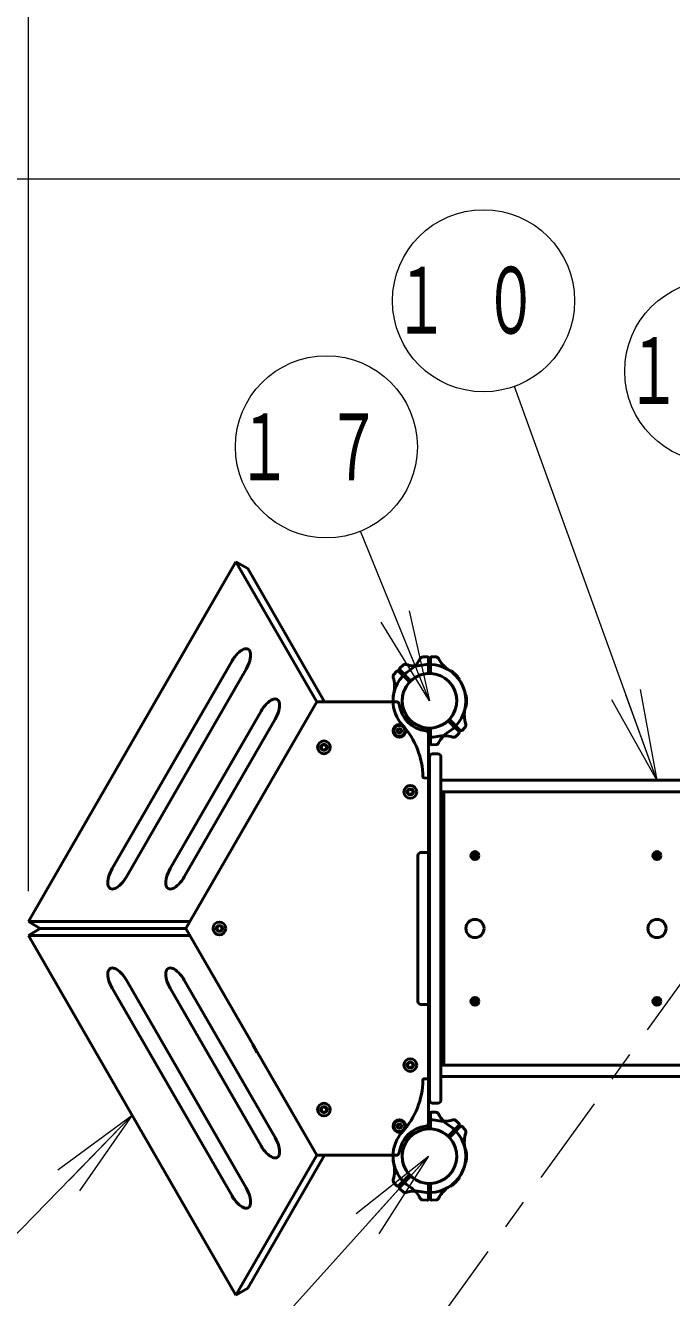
# Model space of a CAD drawing. Units: millimetres on the paper, scale 1:50. Extents: x -385 to 0, y -594 to 267.
# Drawn here: x -266.19 to -244.89, y 163.28 to 205.18 of the extents above; entities that cross this region are included whole.
import ezdxf

# ---------------------------------------------------------------- set-up
doc = ezdxf.new("R2010")
doc.units = ezdxf.units.MM
doc.linetypes.add('USER1', pattern=[4.5, 2.5, -2])
doc.linetypes.add('USER2', pattern=[6, 3, -1, 1, -1])
doc.layers.add('LY_1', color=140, linetype='Continuous', lineweight=50)
doc.styles.add('ＭＳ ゴシック', font='')
doc.styles.get('ＭＳ ゴシック').set_extended_font_data('MS Gothic')

msp = doc.modelspace()

# ---------------------------------------------------------------- linework, layer by layer
at = {"layer": 'LY_1', "color": 7, "lineweight": 13}
for p, q in [((-266.094, 176.662), (-266.094, 247.113)), ((-205.875, 200.113), (-313.094, 200.113)), ((-245.375, 180.316), (-250.071, 193.291)), ((-252.875, 182.936), (-255.144, 188.522)), ((-252.875, 182.936), (-254.004, 185.716)), ((-253.541, 185.904), (-252.875, 182.936)), ((-252.875, 182.936), (-254.467, 185.528)), ((-245.375, 180.316), (-246.396, 183.137)), ((-245.926, 183.307), (-245.375, 180.316)), ((-245.375, 180.316), (-246.866, 182.967)), ((-262.673, 169.285), (-267.199, 164.645)), ((-265.126, 167.487), (-262.673, 169.285)), ((-262.673, 169.285), (-264.768, 167.138)), ((-262.673, 169.285), (-264.41, 166.789)), ((-252.905, 167.936), (-259.181, 160.982)), ((-255.286, 166.044), (-252.905, 167.936)), ((-252.905, 167.936), (-254.915, 165.709)), ((-252.905, 167.936), (-254.544, 165.374))]:
    msp.add_line(p, q, dxfattribs=at)
at = {"layer": 'LY_1'}
for p, q in [((-259.252, 187.513), (-266.094, 175.662)), ((-259.252, 187.513), (-258.865, 187.289)), ((-256.592, 182.906), (-259.252, 187.513)), ((-256.334, 182.906), (-258.865, 187.289)), ((-252.947, 184.385), (-253.092, 184.38)), ((-252.804, 184.385), (-252.647, 184.379)), ((-259.381, 184.248), (-263.331, 177.406)), ((-258.916, 183.98), (-262.866, 177.138)), ((-253.517, 183.62), (-253.85, 183.953)), ((-253.849, 184.011), (-253.734, 184.118)), ((-252.905, 183.874), (-252.905, 184.345)), ((-252.845, 183.874), (-252.845, 184.345)), ((-253.95, 183.91), (-254.057, 183.795)), ((-253.559, 183.578), (-253.892, 183.911)), ((-252.18, 183.914), (-252.178, 183.917)), ((-251.897, 183.631), (-251.895, 183.634)), ((-251.692, 183.136), (-251.689, 183.136)), ((-256.592, 182.906), (-260.905, 175.436)), ((-256.592, 182.906), (-260.905, 175.436)), ((-256.592, 182.906), (-253.967, 182.906)), ((-251.692, 182.736), (-251.689, 182.736)), ((-258.426, 182.593), (-261.42, 177.406)), ((-257.961, 182.325), (-260.956, 177.138)), ((-252.191, 182.295), (-251.858, 181.961)), ((-253.925, 181.981), (-253.865, 182.016)), ((-253.925, 181.981), (-253.925, 181.912)), ((-253.865, 181.877), (-253.925, 181.912)), ((-253.805, 181.981), (-253.865, 182.016)), ((-253.865, 181.877), (-253.805, 181.912)), ((-253.805, 181.981), (-253.805, 181.912)), ((-252.905, 181.999), (-252.905, 180.427)), ((-252.845, 181.999), (-252.845, 181.528)), ((-252.234, 182.252), (-251.9, 181.919)), ((-251.901, 181.861), (-252.008, 181.762)), ((-251.8, 181.962), (-251.701, 182.069)), ((-256.433, 181.449), (-256.353, 181.495)), ((-256.433, 181.357), (-256.433, 181.449)), ((-256.353, 181.495), (-256.273, 181.449)), ((-256.273, 181.357), (-256.273, 181.449)), ((-252.905, 181.844), (-252.905, 169.029)), ((-252.804, 181.488), (-252.658, 181.493)), ((-256.433, 181.357), (-256.353, 181.31)), ((-256.353, 181.31), (-256.273, 181.357)), ((-252.875, 181.086), (-252.875, 169.786)), ((-252.595, 181.186), (-252.775, 181.186)), ((-252.495, 181.086), (-252.495, 169.786)), ((-252.947, 180.387), (-253.052, 180.393)), ((-252.495, 180.316), (-238.255, 180.316)), ((-253.585, 179.982), (-253.505, 180.029)), ((-253.585, 179.982), (-253.585, 179.89)), ((-253.585, 179.89), (-253.505, 179.844)), ((-253.505, 180.029), (-253.425, 179.982)), ((-253.505, 179.844), (-253.425, 179.89)), ((-253.425, 179.982), (-253.425, 179.89)), ((-252.495, 179.936), (-238.255, 179.936)), ((-252.395, 179.936), (-252.395, 170.936)), ((-253.255, 177.836), (-253.255, 173.036)), ((-253.155, 177.936), (-252.975, 177.936)), ((-260.775, 175.662), (-266.094, 175.662)), ((-266.094, 175.662), (-265.706, 175.438)), ((-266.094, 175.21), (-265.706, 175.434)), ((-260.775, 175.21), (-266.094, 175.21)), ((-259.252, 163.36), (-266.094, 175.21)), ((-260.904, 175.438), (-265.706, 175.438)), ((-260.904, 175.434), (-265.706, 175.434)), ((-256.592, 167.966), (-260.905, 175.436)), ((-259.878, 175.482), (-259.798, 175.529)), ((-259.878, 175.482), (-259.878, 175.39)), ((-259.878, 175.39), (-259.798, 175.344)), ((-259.798, 175.529), (-259.718, 175.482)), ((-259.798, 175.344), (-259.718, 175.39)), ((-259.718, 175.482), (-259.718, 175.39)), ((-258.916, 166.893), (-262.866, 173.735)), ((-257.961, 168.548), (-260.956, 173.735)), ((-259.381, 166.625), (-263.331, 173.466)), ((-258.426, 168.279), (-261.42, 173.466)), ((-253.155, 172.936), (-252.975, 172.936)), ((-258.549, 171.355), (-258.699, 171.615)), ((-253.585, 170.982), (-253.505, 171.029)), ((-253.585, 170.982), (-253.585, 170.89)), ((-253.505, 171.029), (-253.425, 170.982)), ((-253.425, 170.982), (-253.425, 170.89)), ((-253.585, 170.89), (-253.505, 170.844)), ((-253.505, 170.844), (-253.425, 170.89)), ((-252.495, 170.936), (-238.255, 170.936)), ((-252.495, 170.556), (-238.255, 170.556)), ((-252.947, 170.485), (-253.052, 170.48)), ((-252.905, 168.874), (-252.905, 170.445)), ((-256.433, 169.516), (-256.353, 169.562)), ((-256.433, 169.516), (-256.433, 169.424)), ((-256.433, 169.424), (-256.353, 169.377)), ((-256.353, 169.562), (-256.273, 169.516)), ((-256.353, 169.377), (-256.273, 169.424)), ((-256.273, 169.516), (-256.273, 169.424)), ((-252.845, 168.874), (-252.845, 169.345)), ((-252.804, 169.385), (-252.658, 169.38)), ((-252.595, 169.686), (-252.775, 169.686)), ((-253.925, 168.961), (-253.865, 168.995)), ((-253.925, 168.961), (-253.925, 168.892)), ((-253.865, 168.857), (-253.925, 168.892)), ((-253.805, 168.961), (-253.865, 168.995)), ((-253.865, 168.857), (-253.805, 168.892)), ((-253.805, 168.961), (-253.805, 168.892)), ((-252.234, 168.62), (-251.9, 168.953)), ((-252.191, 168.578), (-251.858, 168.911)), ((-251.901, 169.011), (-252.008, 169.11)), ((-251.8, 168.91), (-251.701, 168.804)), ((-251.692, 168.136), (-251.689, 168.136)), ((-256.592, 167.966), (-259.252, 163.36)), ((-256.334, 167.966), (-258.865, 163.584)), ((-256.592, 167.966), (-253.967, 167.966)), ((-251.692, 167.736), (-251.689, 167.736)), ((-253.559, 167.295), (-253.892, 166.961)), ((-253.517, 167.252), (-253.85, 166.919)), ((-251.897, 167.241), (-251.895, 167.239)), ((-253.95, 166.962), (-254.057, 167.077)), ((-253.849, 166.861), (-253.734, 166.754)), ((-252.905, 166.999), (-252.905, 166.528)), ((-252.845, 166.999), (-252.845, 166.528)), ((-252.18, 166.958), (-252.178, 166.956)), ((-252.947, 166.488), (-253.092, 166.493)), ((-252.804, 166.488), (-252.647, 166.493)), ((-259.252, 163.36), (-258.865, 163.584))]:
    msp.add_line(p, q, dxfattribs=at)
at = {"layer": 'LY_1', "color": 7, "linetype": 'USER2', "lineweight": 13}
msp.add_line((-259.71, 152.624), (-237.875, 182.936), dxfattribs=at)
at = {"layer": 'LY_1'}
for points in [[(-258.916, 183.98), (-258.879, 184.048), (-258.846, 184.119), (-258.819, 184.189), (-258.797, 184.257), (-258.782, 184.324), (-258.772, 184.386), (-258.769, 184.444), (-258.773, 184.497), (-258.782, 184.542), (-258.799, 184.581), (-258.821, 184.611), (-258.849, 184.633), (-258.881, 184.646), (-258.919, 184.65), (-258.96, 184.645), (-259.005, 184.631), (-259.052, 184.608), (-259.101, 184.576), (-259.15, 184.536), (-259.2, 184.49), (-259.248, 184.436), (-259.295, 184.378), (-259.34, 184.315), (-259.381, 184.248)], [(-257.961, 182.325), (-257.924, 182.394), (-257.891, 182.464), (-257.864, 182.534), (-257.842, 182.603), (-257.826, 182.669), (-257.817, 182.732), (-257.814, 182.79), (-257.817, 182.842), (-257.827, 182.888), (-257.843, 182.926), (-257.865, 182.957), (-257.893, 182.979), (-257.926, 182.992), (-257.964, 182.996), (-258.005, 182.99), (-258.05, 182.976), (-258.097, 182.953), (-258.145, 182.921), (-258.195, 182.882), (-258.244, 182.835), (-258.293, 182.782), (-258.34, 182.723), (-258.384, 182.66), (-258.426, 182.593)], [(-262.866, 177.138), (-262.907, 177.071), (-262.952, 177.008), (-262.999, 176.949), (-263.047, 176.896), (-263.097, 176.849), (-263.146, 176.81), (-263.195, 176.778), (-263.242, 176.755), (-263.287, 176.741), (-263.328, 176.735), (-263.366, 176.739), (-263.399, 176.752), (-263.426, 176.774), (-263.449, 176.805), (-263.465, 176.843), (-263.475, 176.889), (-263.478, 176.941), (-263.475, 176.999), (-263.466, 177.062), (-263.45, 177.128), (-263.428, 177.197), (-263.401, 177.267), (-263.368, 177.337), (-263.331, 177.406)], [(-260.956, 177.138), (-260.997, 177.071), (-261.041, 177.008), (-261.088, 176.949), (-261.137, 176.896), (-261.186, 176.849), (-261.236, 176.81), (-261.284, 176.778), (-261.332, 176.755), (-261.376, 176.741), (-261.418, 176.735), (-261.455, 176.739), (-261.488, 176.752), (-261.516, 176.774), (-261.538, 176.805), (-261.554, 176.843), (-261.564, 176.889), (-261.567, 176.941), (-261.564, 176.999), (-261.555, 177.062), (-261.539, 177.128), (-261.517, 177.197), (-261.49, 177.267), (-261.457, 177.337), (-261.42, 177.406)], [(-262.866, 173.735), (-262.907, 173.801), (-262.952, 173.865), (-262.999, 173.923), (-263.047, 173.976), (-263.097, 174.023), (-263.146, 174.063), (-263.195, 174.094), (-263.242, 174.118), (-263.287, 174.132), (-263.328, 174.137), (-263.366, 174.133), (-263.399, 174.12), (-263.426, 174.098), (-263.449, 174.068), (-263.465, 174.029), (-263.475, 173.983), (-263.478, 173.931), (-263.475, 173.873), (-263.466, 173.81), (-263.45, 173.744), (-263.428, 173.675), (-263.401, 173.605), (-263.368, 173.535), (-263.331, 173.466)], [(-260.956, 173.735), (-260.997, 173.801), (-261.041, 173.865), (-261.088, 173.923), (-261.137, 173.976), (-261.186, 174.023), (-261.236, 174.063), (-261.284, 174.094), (-261.332, 174.118), (-261.376, 174.132), (-261.418, 174.137), (-261.455, 174.133), (-261.488, 174.12), (-261.516, 174.098), (-261.538, 174.068), (-261.554, 174.029), (-261.564, 173.983), (-261.567, 173.931), (-261.564, 173.873), (-261.555, 173.81), (-261.539, 173.744), (-261.517, 173.675), (-261.49, 173.605), (-261.457, 173.535), (-261.42, 173.466)], [(-257.961, 168.548), (-257.924, 168.479), (-257.891, 168.409), (-257.864, 168.339), (-257.842, 168.27), (-257.826, 168.204), (-257.817, 168.141), (-257.814, 168.083), (-257.817, 168.031), (-257.827, 167.985), (-257.843, 167.946), (-257.865, 167.916), (-257.893, 167.894), (-257.926, 167.881), (-257.964, 167.877), (-258.005, 167.882), (-258.05, 167.896), (-258.097, 167.92), (-258.145, 167.951), (-258.195, 167.991), (-258.244, 168.037), (-258.293, 168.091), (-258.34, 168.149), (-258.384, 168.213), (-258.426, 168.279)], [(-258.916, 166.893), (-258.879, 166.824), (-258.846, 166.754), (-258.819, 166.684), (-258.797, 166.615), (-258.782, 166.549), (-258.772, 166.486), (-258.769, 166.428), (-258.773, 166.376), (-258.782, 166.33), (-258.799, 166.292), (-258.821, 166.261), (-258.849, 166.239), (-258.881, 166.226), (-258.919, 166.222), (-258.96, 166.227), (-259.005, 166.242), (-259.052, 166.265), (-259.101, 166.296), (-259.15, 166.336), (-259.2, 166.383), (-259.248, 166.436), (-259.295, 166.495), (-259.34, 166.558), (-259.381, 166.625)]]:
    msp.add_lwpolyline(points, dxfattribs=at)
for points in [[(-251.335, 177.859), (-251.375, 177.882), (-251.415, 177.859), (-251.415, 177.813), (-251.375, 177.79), (-251.335, 177.813)], [(-245.335, 177.859), (-245.375, 177.882), (-245.415, 177.859), (-245.415, 177.813), (-245.375, 177.79), (-245.335, 177.813)], [(-251.335, 173.013), (-251.375, 172.99), (-251.415, 173.013), (-251.415, 173.059), (-251.375, 173.082), (-251.335, 173.059)], [(-245.335, 173.013), (-245.375, 172.99), (-245.415, 173.013), (-245.415, 173.059), (-245.375, 173.082), (-245.335, 173.059)]]:
    msp.add_lwpolyline(points, close=True, dxfattribs=at)
at = {"layer": 'LY_1', "color": 7, "lineweight": 13}
for centre, radius in [((-251.092, 196.112), 3), ((-243.439, 193.79), 3), ((-256.272, 191.301), 3), ((-256.353, 181.403), 0.11), ((-253.505, 179.936), 0.11), ((-259.798, 175.436), 0.11), ((-253.505, 170.936), 0.11), ((-256.353, 169.47), 0.11)]:
    msp.add_circle(centre, radius, dxfattribs=at)
at = {"layer": 'LY_1'}
for centre, radius in [((-253.865, 181.946), 0.21), ((-253.865, 181.946), 0.18), ((-253.865, 181.946), 0.0693), ((-256.353, 181.403), 0.21), ((-253.505, 179.936), 0.21), ((-251.375, 177.836), 0.13), ((-251.375, 177.836), 0.105), ((-251.375, 177.836), 0.0462), ((-245.375, 177.836), 0.13), ((-245.375, 177.836), 0.105), ((-245.375, 177.836), 0.0462), ((-259.798, 175.436), 0.21), ((-251.375, 175.436), 0.3), ((-245.375, 175.436), 0.3), ((-251.375, 173.036), 0.13), ((-251.375, 173.036), 0.105), ((-251.375, 173.036), 0.0462), ((-245.375, 173.036), 0.13), ((-245.375, 173.036), 0.105), ((-245.375, 173.036), 0.0462), ((-253.505, 170.936), 0.21), ((-256.353, 169.47), 0.21), ((-253.865, 168.926), 0.21), ((-253.865, 168.926), 0.18), ((-253.865, 168.926), 0.0693)]:
    msp.add_circle(centre, radius, dxfattribs=at)
at = {"layer": 'LY_1', "color": 7, "linetype": 'USER1', "lineweight": 13}
for centre in [(-256.353, 181.403), (-253.505, 179.936), (-259.798, 175.436), (-253.505, 170.936), (-256.353, 169.47)]:
    msp.add_circle(centre, 0.125, dxfattribs=at)
at = {"layer": 'LY_1'}
for centre, radius, start, end in [((-253.089, 184.28), 0.1, 92, 152.5412), ((-253.089, 184.28), 0.1, 92, 152.5412), ((-252.945, 184.345), 0.04, 0, 92), ((-252.805, 184.345), 0.04, 88, 180), ((-252.662, 184.28), 0.1, 27.4588, 88), ((-253.822, 183.982), 0.04, 133, 225), ((-253.674, 184.037), 0.1, 72.4588, 133), ((-253.343, 185.086), 1, 252.4588, 282.2728), ((-254.065, 184.787), 1, 302.7272, 332.5412), ((-252.875, 182.936), 1.2, 45, 102.2728), ((-251.686, 184.787), 1, 207.4588, 237.2728), ((-253.976, 183.735), 0.1, 137, 197.5412), ((-252.875, 182.936), 1.2, 122.7272, 180), ((-255.025, 183.404), 1, 347.7272, 17.5412), ((-253.921, 183.883), 0.04, 45, 137), ((-252.875, 182.936), 0.9, 94.2707, 180), ((-253.588, 183.55), 0.04, 319.2707, 45), ((-253.489, 183.649), 0.04, 225, 310.7293), ((-252.875, 182.936), 0.9, 45, 130.7293), ((-252.945, 183.874), 0.04, 274.2707, 0), ((-252.805, 183.874), 0.04, 180, 265.7293), ((-252.875, 182.936), 0.9, 0, 85.7293), ((-252.875, 182.936), 0.9, 319.2707, 45), ((-252.875, 182.936), 1.2, 0, 57.2728), ((-252.164, 183.902), 0.02, 53.6269, 135), ((-252.875, 182.936), 1.22, 45, 53.6269), ((-252.875, 182.936), 1.2, 347.7272, 45), ((-252.875, 182.936), 1.22, 36.3731, 45), ((-251.909, 183.648), 0.02, 315, 36.3731), ((-252.875, 182.936), 1.2, 167.7272, 181.4325), ((-252.875, 182.936), 0.9, 139.2707, 225), ((-251.689, 183.116), 0.02, 8.6269, 90), ((-252.875, 182.936), 1.22, 0, 8.6269), ((-252.875, 182.936), 1.2, 180, 222.2172), ((-253.967, 182.806), 0.1, 6.7872, 90), ((-252.875, 182.936), 1, 186.7872, 263.2128), ((-252.875, 182.936), 0.9, 180, 265.7293), ((-252.875, 182.936), 0.9, 274.2707, 0), ((-252.875, 182.936), 1.2, 302.7272, 0), ((-251.689, 182.756), 0.02, 270, 351.3731), ((-252.875, 182.936), 1.22, 351.3731, 0), ((-252.875, 182.936), 0.9, 225, 310.7293), ((-252.163, 182.323), 0.04, 139.2707, 225), ((-250.725, 182.469), 1, 167.7272, 197.5412), ((-255.689, 180.383), 2.6, 1.0841, 42.2172), ((-253.005, 181.844), 0.1, 0, 83.2128), ((-252.945, 181.999), 0.04, 0, 85.7293), ((-252.805, 181.999), 0.04, 94.2707, 180), ((-251.686, 181.085), 1, 122.7272, 152.5412), ((-252.262, 182.224), 0.04, 45, 130.7293), ((-251.929, 181.891), 0.04, 313, 45), ((-251.83, 181.99), 0.04, 225, 317), ((-251.774, 182.137), 0.1, 317, 17.5412), ((-252.875, 182.936), 1.2, 268.5675, 282.2728), ((-252.805, 181.528), 0.04, 180, 272), ((-252.662, 181.593), 0.1, 272, 332.5412), ((-252.408, 180.786), 1, 72.4588, 102.2728), ((-252.076, 181.835), 0.1, 252.4588, 313), ((-252.775, 181.086), 0.1, 90, 180), ((-252.595, 181.086), 0.1, 0, 90), ((-253.05, 180.433), 0.04, 181.0841, 267), ((-252.945, 180.427), 0.04, 267, 0), ((-253.155, 177.836), 0.1, 90, 180), ((-252.975, 177.836), 0.1, 0, 90), ((-253.155, 173.036), 0.1, 180, 270), ((-252.975, 173.036), 0.1, 270, 0), ((-255.689, 170.49), 2.6, 317.7828, 358.9158), ((-253.05, 170.44), 0.04, 93, 178.9159), ((-252.945, 170.445), 0.04, 0, 93), ((-252.775, 169.786), 0.1, 180, 270), ((-252.595, 169.786), 0.1, 270, 0), ((-252.805, 169.345), 0.04, 88, 180), ((-252.662, 169.28), 0.1, 27.4588, 88), ((-251.686, 169.787), 1, 207.4588, 237.2728), ((-252.875, 167.936), 1, 96.7872, 173.2128), ((-253.005, 169.029), 0.1, 276.7872, 0), ((-252.945, 168.874), 0.04, 274.2707, 0), ((-252.875, 167.936), 1.2, 77.7272, 91.4325), ((-252.805, 168.874), 0.04, 180, 265.7293), ((-252.408, 170.086), 1, 257.7272, 287.5412), ((-252.875, 167.936), 1.2, 0, 57.2728), ((-252.076, 169.037), 0.1, 47, 107.5412), ((-251.929, 168.982), 0.04, 315, 47), ((-251.83, 168.883), 0.04, 43, 135), ((-252.875, 167.936), 1.2, 137.7828, 180), ((-252.875, 167.936), 0.9, 94.2707, 180), ((-252.875, 167.936), 0.9, 135, 220.7293), ((-252.875, 167.936), 0.9, 49.2707, 135), ((-252.875, 167.936), 0.9, 0, 85.7293), ((-252.262, 168.649), 0.04, 229.2707, 315), ((-252.875, 167.936), 0.9, 315, 40.7293), ((-252.163, 168.55), 0.04, 135, 220.7293), ((-250.725, 168.404), 1, 162.4588, 192.2728), ((-251.774, 168.735), 0.1, 342.4588, 43), ((-253.967, 168.066), 0.1, 270, 353.2128), ((-252.875, 167.936), 1.2, 315, 12.2728), ((-251.689, 168.116), 0.02, 8.6269, 90), ((-252.875, 167.936), 1.22, 0, 8.6269), ((-252.875, 167.936), 1.2, 178.5675, 192.2728), ((-252.875, 167.936), 1.2, 180, 237.2728), ((-255.025, 167.469), 1, 342.4588, 12.2728), ((-252.875, 167.936), 0.9, 180, 265.7293), ((-252.875, 167.936), 0.9, 274.2707, 0), ((-252.875, 167.936), 1.2, 302.7272, 0), ((-251.689, 167.756), 0.02, 270, 351.3731), ((-252.875, 167.936), 1.22, 351.3731, 0), ((-253.588, 167.323), 0.04, 315, 40.7293), ((-253.489, 167.224), 0.04, 49.2707, 135), ((-252.875, 167.936), 0.9, 229.2707, 315), ((-252.875, 167.936), 1.22, 315, 323.6269), ((-251.909, 167.225), 0.02, 323.6269, 45), ((-253.976, 167.137), 0.1, 162.4588, 223), ((-253.921, 166.99), 0.04, 223, 315), ((-253.822, 166.891), 0.04, 135, 227), ((-253.343, 165.786), 1, 77.7272, 107.5412), ((-254.065, 166.085), 1, 27.4588, 57.2728), ((-252.875, 167.936), 1.2, 257.7272, 315), ((-252.945, 166.999), 0.04, 0, 85.7293), ((-252.805, 166.999), 0.04, 94.2707, 180), ((-251.686, 166.085), 1, 122.7272, 152.5412), ((-252.164, 166.97), 0.02, 225, 306.3731), ((-252.875, 167.936), 1.22, 306.3731, 315), ((-253.674, 166.835), 0.1, 227, 287.5412), ((-253.089, 166.593), 0.1, 207.4588, 268), ((-253.089, 166.593), 0.1, 207.4588, 268), ((-252.945, 166.528), 0.04, 268, 0), ((-252.805, 166.528), 0.04, 180, 272), ((-252.662, 166.593), 0.1, 272, 332.5412)]:
    msp.add_arc(centre, radius, start, end, dxfattribs=at)

# ---------------------------------------------------------------- texts
at = {"layer": 'LY_1', "color": 7, "char_height": 2.199, "attachment_point": 5, "style": 'ＭＳ ゴシック'}
for s, insert in [('\\T1.64;\\W0.6;１０', (-251.092, 196.112)), ('\\T1.64;\\W0.6;１６', (-243.439, 193.79)), ('\\T1.64;\\W0.6;１７', (-256.272, 191.301))]:
    msp.add_mtext(s, dxfattribs=dict(at, insert=insert))

doc.saveas('drawing.dxf')
